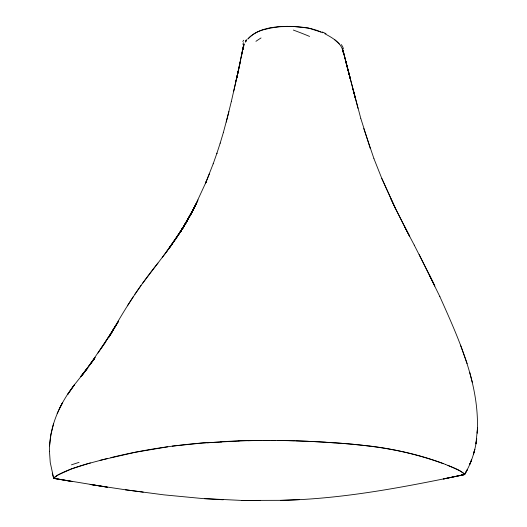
<?xml version="1.0" encoding="UTF-8"?>
<svg xmlns="http://www.w3.org/2000/svg" width="527" height="527" viewBox="0 0 527 527"><rect width="100%" height="100%" fill="white"/><g stroke="black" fill="none" stroke-linecap="round" stroke-linejoin="round"><path stroke-width="0.79" d="M477.502 427.983L477.238 433.135C479.998 384.677 458.971 339.493 439.749 296.352M53.708 478.47L50.236 462.449L49.466 451.25M49.459 451.507C49.143 427.153 59.505 403.86 74.32 384.96L67.627 394.525L73.951 385.349L87.844 367.905L80.671 376.647L94.702 358.334L81.566 376.008L87.64 367.635M477.475 428.418L475.921 443.918L476.737 438.714M242.842 49.762L243.955 44.077M242.894 49.703L244.245 44.024M49.578 445.934L50.882 434.808L53.49 423.906M476.671 439.083C475.097 451.606 470.986 463.859 464.471 474.675L461.244 474.577M241.274 57.489L243.204 46.554M243.112 47.055L238.718 69.353M242.888 48.939L236.188 80.367L240.589 60.658M238.362 70.684L231.327 101.559M233.705 91.184L238.263 71.264L236.05 80.894M231.366 101.362L226.254 122.08M228.922 111.586L223.336 132.659M474.827 449.3L473.391 454.393L474.748 449.59M220.167 143.206L223.376 132.521M216.775 153.647L220.22 143.048M213.191 163.811L216.959 153.12L216.834 153.443M209.41 173.772L205.352 183.745L213.33 163.436M471.665 459.656L469.616 464.643L471.566 459.906M205.609 183.113L206.307 181.505L193.356 209.489L198.08 199.898M57.153 413.688L59.67 408.155M195.438 205.326L189.878 216.017L196.907 202.487L190.655 214.515M196.169 203.909L186.453 222.084L191.453 213.007M193.929 208.396L183.113 227.684L194.792 206.828L179.957 232.743L187.151 220.747L182.158 229.093L186.538 221.999L179.318 233.56L184.371 225.484M193.08 209.957L184.107 225.958M464.583 474.603L467.172 469.86L464.662 474.432C459.682 469.32 452.094 467.337 445.664 464.491M111.335 333.176L109.899 335.732C123.858 310.219 139.642 285.693 157.955 263.065M111.691 332.557L115.835 325.212L108.588 337.596L118.634 321.147L104.326 343.676L111.572 332.313M190.998 213.922L185.115 224.212M188.165 219.034L178.119 235.464M111.645 332.28L113.463 329.335M127.448 305.798L133.469 296.372M169.628 247.558L176.163 238.323L168.37 249.343L183.877 226.472L176.611 237.618M108.16 337.688L89.57 365.145L95.123 357.464L88.641 366.285M182.744 228.211L165.34 253.401L171.993 244.304L170.834 245.885M100.868 348.834L105.281 342.286L97.996 353.05M134.859 294.29L141.025 285.443M245.351 42.16L246.445 40.691M142.343 283.651L166.545 251.761M162.244 257.472L167.711 250.206M245.76 41.284L246.61 40.302M247.743 39.156C251.913 34.301 257.795 31.238 263.915 29.611M248.105 38.748C254.936 31.515 264.804 28.339 274.462 27.213M204.634 498.628L241.814 500.426L281.57 500.334C343.117 499.003 403.781 487.172 463.879 474.748L443.411 478.977L464.616 474.471L463.655 473.246L459.208 470.473L447.99 465.387M90.348 462.963C80.381 465.776 70.387 468.766 61.066 473.351C60.374 473.714 50.776 478.457 54.927 478.45M100.13 460.328L135.314 452.265L167.784 446.797M107.231 458.516L87.35 463.826L71.27 469.01L58.089 474.913L53.886 478.094L55.183 478.371M110.848 457.634C142.165 449.953 174.134 445.084 206.274 442.654M269.152 28.28L279.126 26.719L292.913 26.436M464.392 474.656L462.225 474.662M172.204 446.132L202.572 443.003L239.106 440.954M220.708 441.725C265.325 439.307 310.1 440.401 354.592 444.432M280.45 500.386L299.079 499.636M248.006 440.697L261.458 440.473M285.792 26.383L288.157 26.357M263.059 440.46L269.943 440.434M271.504 440.434L275.647 440.44M277.195 440.453L281.879 440.506M241.814 500.426L260.522 500.591L243.039 500.426M289.125 26.37L291.326 26.396A22.253 5.461 0.1 0 1 293.196 26.455L308.42 28.05L320.89 32.035M282.933 440.519L287.241 440.598M288.901 440.638L294.514 440.796M295.647 440.829L308.374 441.323M309.988 441.395L325.192 442.206M223.152 499.774L203.297 498.614L163.825 494.846L125.301 489.767L90.11 484.451L107.62 487.225M334.54 442.818C371.436 445.236 408.484 450.414 443.22 463.576M369.499 446.02C395.527 449.09 421.132 455.42 445.704 464.498M125.301 489.767L143.239 492.126M106.915 487.106L53.919 478.351L72.015 481.5L54.321 478.483M310.574 28.498L317.366 30.494L322.814 32.773M324.83 33.748C332.353 37.746 342.102 43.135 343.196 52.535M334.599 39.63L339.289 43.912M404.776 227.025L395 207.552L409.723 236.531M419.169 254.548L439.828 296.53M409.334 235.76L414.518 245.589M404.4 226.333L409.578 236.195L404.631 226.729M414.255 245.114L429.36 274.824M434.722 285.779L429.736 275.608L434.841 286.049M373.933 158.647L381.805 178.455L395.125 207.77M390.494 198.027L395.158 207.901L381.811 178.482M342.458 48.524L343.229 52.443M460.519 345.159L467.113 363.604M373.92 158.601L363.768 128.522M370.29 148.542L360.804 118.443M360.771 118.344L348.143 70.513L355.468 98.714L352.985 89.056M52.245 473.174L53.668 478.318M348.103 70.249L350.409 79.162L345.699 61.152L350.495 79.419M358.004 108.345L353.011 89.201M469.702 372.306L472.264 382.194M348.031 69.946L343.149 50.981L347.774 69.221L345.56 60.374M345.435 59.933L342.932 49.894M242.934 44.393A261.471 35.019 -16.1 0 1 243.441 42.68M245.351 41.099A351.522 40.961 -21.7 0 1 246.524 39.611M264.231 29.657A56.132 12.226 -1.4 0 1 269.468 28.346M322.241 31.969A113.312 21.989 3.5 0 1 326.035 33.715M207.454 442.805A98.845 9.433 -0.4 0 1 221.683 441.916M354.309 444.478A94.037 10.105 2.1 0 1 369.17 446.053M341.252 44.558A346.562 36.363 19.2 0 1 343.38 48.833M293.361 30.079A166.229 21.719 12.7 0 1 309.593 36.435M292.867 26.508A31.818 7.358 0.3 0 1 310.363 28.55M274.495 27.226A29.097 6.989 0.2 0 1 285.799 26.403M242.809 41.587A263.54 31.725 -19.6 0 1 243.658 40.23M255.938 41.33A215.233 28.689 -15.8 0 1 261.03 37.957M325.034 442.285A67.133 7.128 2.1 0 1 334.283 442.884M238.771 440.816A91.323 12.49 0.7 0 1 247.762 440.559M71.448 464.847A820.789 44.426 -6.5 0 1 79.043 462.383M62.331 403.102L59.544 408.432L62.331 403.102M185.464 223.718L175.379 239.495L185.464 223.718"/></g></svg>
